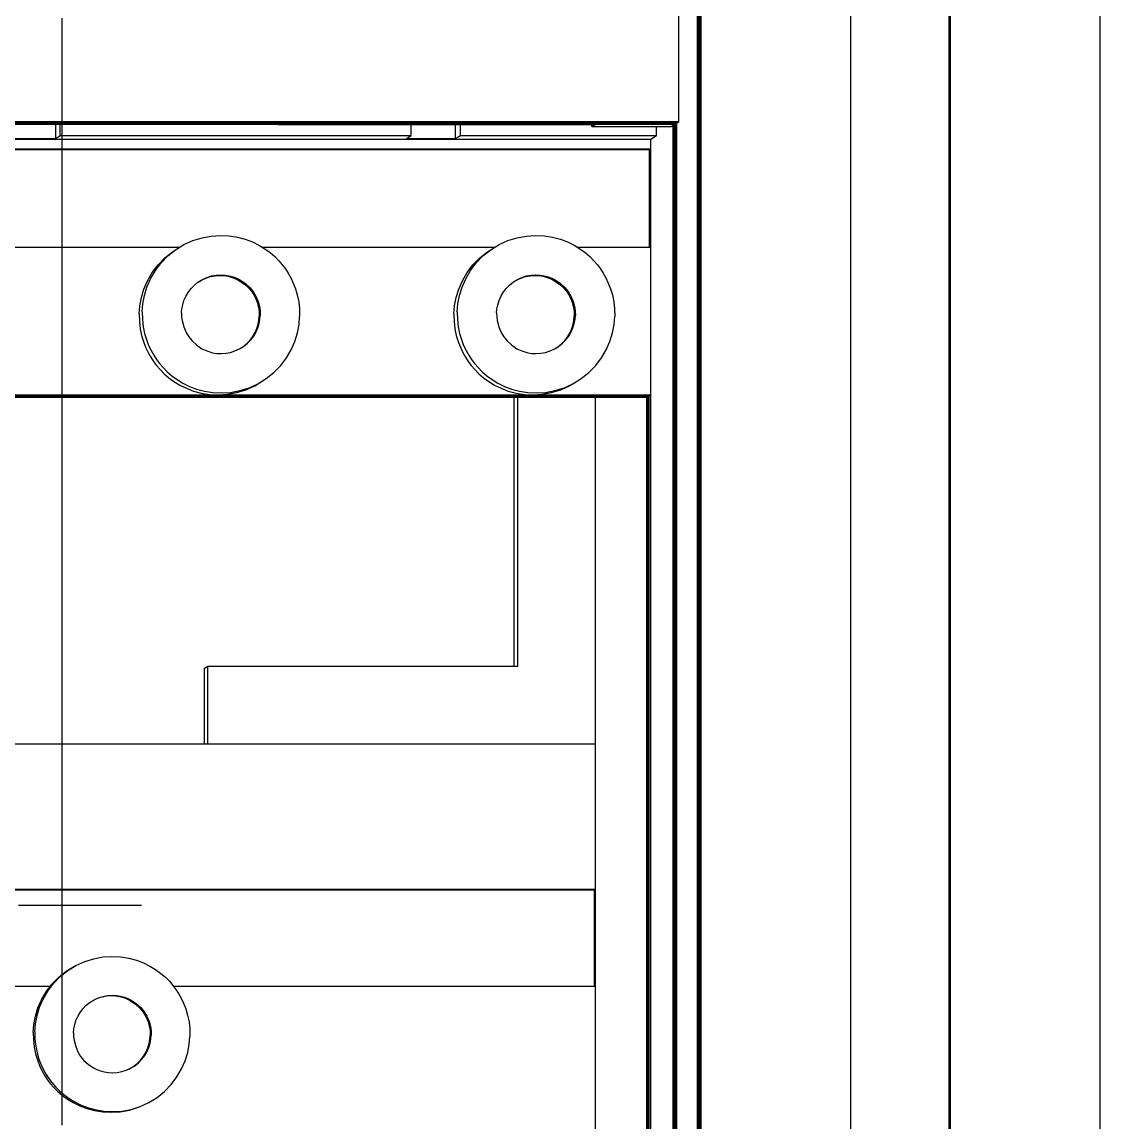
# Model space of a CAD drawing. Header units: millimetres. Extents: x -226 to 218, y -257 to 254.
# Drawn here: x 163.4 to 218.4, y 71.2 to 127.3 of the extents above; entities that cross this region are included whole.
import ezdxf

# ---------------------------------------------------------------- set-up
doc = ezdxf.new("R2010")
doc.units = ezdxf.units.MM
doc.layers.add('SKETCH', color=5, linetype='Continuous')
doc.layers.add('VISIBLE', color=7, linetype='Continuous')

msp = doc.modelspace()

# ---------------------------------------------------------------- linework, layer by layer
at = {"layer": 'SKETCH', "flags": 128}
for points in [[(165.482, 127.465), (165.482, 127.201), (165.482, 126.937), (165.482, 126.674), (165.482, 126.41), (165.482, 126.147), (165.482, 125.883), (165.482, 125.62), (165.482, 125.356), (165.482, 125.092), (165.482, 124.829), (165.482, 124.565), (165.482, 124.302), (165.482, 124.038), (165.482, 123.774), (165.482, 123.511), (165.482, 123.247), (165.482, 122.984), (165.482, 122.72), (165.482, 122.457), (165.482, 122.193), (165.482, 121.929), (165.482, 121.666), (165.482, 121.402), (165.482, 121.139), (165.482, 120.875), (165.482, 120.612), (165.482, 120.348), (165.482, 120.084), (165.482, 119.821), (165.482, 119.557), (165.482, 119.294), (165.482, 119.03), (165.482, 118.767), (165.482, 118.503), (165.482, 118.239), (165.482, 117.976), (165.482, 117.712), (165.482, 117.449), (165.482, 117.185), (165.482, 116.922), (165.482, 116.658), (165.482, 116.394), (165.482, 116.131), (165.482, 115.867), (165.482, 115.604), (165.482, 115.34), (165.482, 115.077), (165.482, 114.813), (165.482, 114.549), (165.482, 114.286), (165.482, 114.022), (165.482, 113.759), (165.482, 113.495), (165.482, 113.232), (165.482, 112.968), (165.482, 112.704), (165.482, 112.441), (165.482, 112.177), (165.482, 111.914), (165.482, 111.65), (165.482, 111.386), (165.482, 111.123), (165.482, 110.859), (165.482, 110.596), (165.482, 110.332), (165.482, 110.069), (165.482, 109.805), (165.482, 109.541), (165.482, 109.278), (165.482, 109.014), (165.482, 108.751), (165.482, 108.487), (165.482, 108.224), (165.482, 107.96), (165.482, 107.696), (165.482, 107.433), (165.482, 107.169), (165.482, 106.906), (165.482, 106.642), (165.482, 106.379), (165.482, 106.115), (165.482, 105.851), (165.482, 105.588), (165.482, 105.324), (165.482, 105.061), (165.482, 104.797), (165.482, 104.534), (165.482, 104.27), (165.482, 104.006), (165.482, 103.743), (165.482, 103.479), (165.482, 103.216), (165.482, 102.952), (165.482, 102.689), (165.482, 102.425), (165.482, 102.161), (165.482, 101.898), (165.482, 101.634), (165.482, 101.371), (165.482, 101.107), (165.482, 100.844), (165.482, 100.58), (165.482, 100.316), (165.482, 100.053), (165.482, 99.789), (165.482, 99.526), (165.482, 99.262), (165.482, 98.999), (165.482, 98.735), (165.482, 98.471), (165.482, 98.208), (165.482, 97.944), (165.482, 97.681), (165.482, 97.417), (165.482, 97.153), (165.482, 96.89), (165.482, 96.626), (165.482, 96.363), (165.482, 96.099), (165.482, 95.836), (165.482, 95.572), (165.482, 95.308), (165.482, 95.045), (165.482, 94.781), (165.482, 94.518), (165.482, 94.254), (165.482, 93.991), (165.482, 93.727), (165.482, 93.463), (165.482, 93.2), (165.482, 92.936), (165.482, 92.673), (165.482, 92.409), (165.482, 92.146), (165.482, 91.882), (165.482, 91.618), (165.482, 91.355), (165.482, 91.091), (165.482, 90.828), (165.482, 90.564), (165.482, 90.301), (165.482, 90.037), (165.482, 89.773), (165.482, 89.51), (165.482, 89.246), (165.482, 88.983), (165.482, 88.719), (165.482, 88.456), (165.482, 88.192), (165.482, 87.928), (165.482, 87.665), (165.482, 87.401), (165.482, 87.138), (165.482, 86.874), (165.482, 86.611), (165.482, 86.347), (165.482, 86.083), (165.482, 85.82), (165.482, 85.556), (165.482, 85.293), (165.482, 85.029), (165.482, 84.765), (165.482, 84.502), (165.482, 84.238), (165.482, 83.975), (165.482, 83.711), (165.482, 83.448), (165.482, 83.184), (165.482, 82.92), (165.482, 82.657), (165.482, 82.393), (165.482, 82.13), (165.482, 81.866), (165.482, 81.603), (165.482, 81.339), (165.482, 81.075), (165.482, 80.812), (165.482, 80.548), (165.482, 80.285), (165.482, 80.021), (165.482, 79.758), (165.482, 79.494), (165.482, 79.23), (165.482, 78.967), (165.482, 78.703), (165.482, 78.44), (165.482, 78.176), (165.482, 77.913), (165.482, 77.649), (165.482, 77.385), (165.482, 77.122), (165.482, 76.858), (165.482, 76.595), (165.482, 76.331), (165.482, 76.068), (165.482, 75.804), (165.482, 75.54), (165.482, 75.277), (165.482, 75.013), (165.482, 74.75), (165.482, 74.486), (165.482, 74.223), (165.482, 73.959), (165.482, 73.695), (165.482, 73.432), (165.482, 73.168), (165.482, 72.905), (165.482, 72.641), (165.482, 72.377), (165.482, 72.114), (165.482, 71.85), (165.482, 71.587), (165.482, 71.323), (165.482, 71.06)], [(163.268, 82.261), (163.477, 82.261), (163.686, 82.261), (163.895, 82.261), (164.104, 82.261), (164.313, 82.261), (164.522, 82.261), (164.731, 82.261), (164.94, 82.261), (165.149, 82.261), (165.358, 82.261), (165.567, 82.261), (165.776, 82.261), (165.985, 82.261), (166.194, 82.261), (166.403, 82.261), (166.612, 82.261), (166.821, 82.261), (167.03, 82.261), (167.239, 82.261), (167.448, 82.261), (167.657, 82.261), (167.866, 82.261), (168.075, 82.261), (168.284, 82.261), (168.493, 82.261), (168.702, 82.261), (168.911, 82.261), (169.12, 82.261), (169.329, 82.261), (169.538, 82.261)]]:
    msp.add_lwpolyline(points, dxfattribs=at)
at = {"layer": 'VISIBLE'}
for p, q in [((198.06, -241.227), (198.06, 241.227)), ((218.374, -241.227), (218.374, 241.227)), ((205.678, -239.703), (205.678, 239.703)), ((210.756, -239.703), (210.756, 239.703)), ((197.859, -233.372), (197.859, 233.372)), ((197.934, -233.52), (197.934, 233.52)), ((197.985, -233.52), (197.985, 233.52)), ((210.692, -233.538), (210.692, 233.538)), ((196.916, 122.189), (196.916, 129.763)), ((-196.916, 122.189), (196.916, 122.189)), ((196.841, 122.143), (196.916, 122.189)), ((-196.841, 122.143), (196.841, 122.143)), ((-196.792, 122.112), (196.792, 122.112)), ((-196.717, 122.066), (196.717, 122.066)), ((165.168, 121.322), (165.168, 122.066)), ((165.383, 121.48), (165.383, 122.066)), ((176.506, 122.041), (176.506, 122.066)), ((176.506, 122.041), (176.541, 122.066)), ((176.506, 122.041), (192.643, 122.041)), ((183.274, 121.48), (183.274, 122.041)), ((185.542, 121.322), (185.542, 122.041)), ((185.784, 121.48), (185.784, 122.041)), ((192.488, 121.943), (192.488, 122.041)), ((192.488, 121.943), (192.643, 122.041)), ((192.488, 121.943), (196.519, 121.943)), ((195.773, 121.48), (195.773, 121.943)), ((196.519, 121.943), (196.792, 122.112)), ((196.618, -231.909), (196.618, 122.004)), ((196.693, -231.996), (196.693, 122.05)), ((196.742, -232.055), (196.742, 122.081)), ((196.792, 122.112), (196.792, 122.143)), ((196.817, -232.143), (196.817, 122.143)), ((-187.058, 121.297), (195.479, 121.297)), ((162.661, 121.322), (165.168, 121.322)), ((165.168, 121.322), (165.383, 121.48)), ((165.383, 121.48), (183.274, 121.48)), ((183.035, 121.322), (183.274, 121.48)), ((183.035, 121.322), (185.542, 121.322)), ((185.542, 121.322), (185.784, 121.48)), ((185.784, 121.48), (195.773, 121.48)), ((195.479, 121.297), (195.773, 121.48)), ((195.479, -230.861), (195.479, 121.297)), ((-195.479, 120.796), (195.479, 120.796)), ((-195.42, 120.76), (195.42, 120.76)), ((195.42, 120.76), (195.479, 120.796)), ((195.42, 115.784), (195.42, 120.76)), ((171.699, 115.921), (172.151, 116.126)), ((171.699, 115.921), (172.151, 116.126)), ((172.151, 116.126), (172.618, 116.273)), ((172.618, 116.273), (173.089, 116.36)), ((173.089, 116.36), (173.552, 116.39)), ((173.552, 116.39), (174, 116.368)), ((174, 116.368), (174.425, 116.3)), ((174.425, 116.3), (174.822, 116.193)), ((174.822, 116.193), (175.187, 116.055)), ((175.187, 116.055), (175.52, 115.891)), ((187.753, 115.921), (188.205, 116.126)), ((187.753, 115.921), (188.205, 116.126)), ((188.205, 116.126), (188.672, 116.273)), ((188.672, 116.273), (189.142, 116.36)), ((189.142, 116.36), (189.606, 116.39)), ((189.606, 116.39), (190.054, 116.368)), ((190.054, 116.368), (190.479, 116.3)), ((190.479, 116.3), (190.876, 116.193)), ((190.876, 116.193), (191.241, 116.055)), ((191.241, 116.055), (191.574, 115.891)), ((119.708, 115.784), (171.475, 115.784)), ((170.727, 115.242), (171.118, 115.555)), ((170.727, 115.242), (171.118, 115.555)), ((170.881, 115.346), (171.272, 115.659)), ((171.118, 115.555), (171.272, 115.659)), ((171.272, 115.659), (171.699, 115.921)), ((171.272, 115.659), (171.699, 115.921)), ((175.52, 115.891), (175.819, 115.708)), ((175.695, 115.784), (187.529, 115.784)), ((175.819, 115.708), (176.086, 115.513)), ((176.086, 115.513), (176.322, 115.309)), ((186.767, 115.242), (187.157, 115.555)), ((186.767, 115.242), (187.157, 115.555)), ((186.935, 115.346), (187.326, 115.659)), ((187.157, 115.555), (187.326, 115.659)), ((187.326, 115.659), (187.753, 115.921)), ((187.326, 115.659), (187.753, 115.921)), ((191.574, 115.891), (191.873, 115.708)), ((191.749, 115.784), (195.479, 115.784)), ((191.873, 115.708), (192.14, 115.513)), ((192.14, 115.513), (192.375, 115.309)), ((170.24, 114.599), (170.535, 114.989)), ((170.381, 114.886), (170.727, 115.242)), ((170.381, 114.886), (170.727, 115.242)), ((170.535, 114.989), (170.881, 115.346)), ((176.322, 115.309), (176.528, 115.101)), ((176.528, 115.101), (176.708, 114.893)), ((176.708, 114.893), (176.864, 114.686)), ((186.294, 114.599), (186.589, 114.989)), ((186.421, 114.886), (186.767, 115.242)), ((186.421, 114.886), (186.767, 115.242)), ((186.589, 114.989), (186.935, 115.346)), ((192.375, 115.309), (192.582, 115.101)), ((192.582, 115.101), (192.762, 114.893)), ((192.762, 114.893), (192.918, 114.686)), ((169.846, 114.083), (170.086, 114.496)), ((169.999, 114.186), (170.24, 114.599)), ((170.086, 114.496), (170.381, 114.886)), ((173.05, 114.292), (173.285, 114.335)), ((173.1, 114.325), (173.335, 114.368)), ((173.285, 114.335), (173.517, 114.35)), ((173.335, 114.368), (173.567, 114.383)), ((173.517, 114.35), (173.741, 114.34)), ((173.567, 114.383), (173.791, 114.372)), ((173.741, 114.34), (173.953, 114.306)), ((173.791, 114.372), (174.003, 114.338)), ((174.003, 114.338), (174.202, 114.285)), ((176.864, 114.686), (177.006, 114.469)), ((177.006, 114.469), (177.141, 114.23)), ((185.885, 114.083), (186.126, 114.496)), ((186.053, 114.186), (186.294, 114.599)), ((186.126, 114.496), (186.421, 114.886)), ((189.1, 114.292), (189.335, 114.335)), ((189.154, 114.325), (189.389, 114.368)), ((189.335, 114.335), (189.566, 114.35)), ((189.389, 114.368), (189.621, 114.383)), ((189.566, 114.35), (189.79, 114.34)), ((189.621, 114.383), (189.844, 114.372)), ((189.79, 114.34), (190.003, 114.306)), ((189.844, 114.372), (190.057, 114.338)), ((190.057, 114.338), (190.255, 114.285)), ((192.918, 114.686), (193.06, 114.469)), ((193.06, 114.469), (193.195, 114.23)), ((169.661, 113.657), (169.846, 114.083)), ((169.814, 113.76), (169.999, 114.186)), ((172.058, 113.683), (172.231, 113.861)), ((172.058, 113.683), (172.231, 113.861)), ((172.231, 113.861), (172.427, 114.018)), ((172.231, 113.861), (172.427, 114.018)), ((172.414, 114.008), (172.591, 114.116)), ((172.414, 114.008), (172.591, 114.116)), ((172.427, 114.018), (172.64, 114.149)), ((172.591, 114.116), (172.817, 114.219)), ((172.591, 114.116), (172.817, 114.219)), ((172.64, 114.149), (172.866, 114.251)), ((172.817, 114.219), (173.05, 114.292)), ((172.817, 114.219), (173.05, 114.292)), ((172.866, 114.251), (173.1, 114.325)), ((173.953, 114.306), (174.152, 114.252)), ((174.152, 114.252), (174.335, 114.183)), ((174.202, 114.285), (174.384, 114.216)), ((174.335, 114.183), (174.501, 114.101)), ((174.384, 114.216), (174.551, 114.134)), ((174.501, 114.101), (174.784, 113.912)), ((174.551, 114.134), (174.834, 113.944)), ((174.784, 113.912), (175.005, 113.706)), ((174.834, 113.944), (175.055, 113.739)), ((177.141, 114.23), (177.267, 113.965)), ((177.267, 113.965), (177.379, 113.674)), ((185.7, 113.657), (185.885, 114.083)), ((185.868, 113.76), (186.053, 114.186)), ((188.112, 113.683), (188.285, 113.861)), ((188.112, 113.683), (188.285, 113.861)), ((188.285, 113.861), (188.481, 114.018)), ((188.285, 113.861), (188.481, 114.018)), ((188.481, 114.018), (188.694, 114.149)), ((188.481, 114.018), (188.694, 114.149)), ((188.643, 114.117), (188.866, 114.219)), ((188.643, 114.117), (188.866, 114.219)), ((188.694, 114.149), (188.92, 114.251)), ((188.866, 114.219), (189.1, 114.292)), ((188.866, 114.219), (189.1, 114.292)), ((188.92, 114.251), (189.154, 114.325)), ((190.003, 114.306), (190.201, 114.252)), ((190.201, 114.252), (190.384, 114.183)), ((190.255, 114.285), (190.438, 114.216)), ((190.384, 114.183), (190.55, 114.101)), ((190.438, 114.216), (190.605, 114.134)), ((190.55, 114.101), (190.833, 113.912)), ((190.605, 114.134), (190.888, 113.944)), ((190.833, 113.912), (191.054, 113.706)), ((190.888, 113.944), (191.109, 113.739)), ((193.195, 114.23), (193.321, 113.965)), ((193.321, 113.965), (193.433, 113.674)), ((169.45, 112.806), (169.53, 113.229)), ((169.53, 113.229), (169.661, 113.657)), ((169.603, 112.908), (169.683, 113.331)), ((169.683, 113.331), (169.814, 113.76)), ((171.698, 113.068), (171.79, 113.281)), ((171.79, 113.281), (171.911, 113.488)), ((171.911, 113.488), (172.058, 113.683)), ((171.911, 113.488), (172.058, 113.683)), ((175.005, 113.706), (175.173, 113.499)), ((175.055, 113.739), (175.223, 113.531)), ((175.173, 113.499), (175.311, 113.271)), ((175.223, 113.531), (175.361, 113.303)), ((175.311, 113.271), (175.43, 112.993)), ((175.361, 113.303), (175.48, 113.025)), ((177.379, 113.674), (177.473, 113.357)), ((177.473, 113.357), (177.544, 113.014)), ((185.49, 112.806), (185.569, 113.229)), ((185.569, 113.229), (185.7, 113.657)), ((185.657, 112.908), (185.737, 113.331)), ((185.737, 113.331), (185.868, 113.76)), ((187.752, 113.068), (187.844, 113.281)), ((187.844, 113.281), (187.964, 113.488)), ((187.964, 113.488), (188.112, 113.683)), ((187.964, 113.488), (188.112, 113.683)), ((191.054, 113.706), (191.222, 113.499)), ((191.109, 113.739), (191.277, 113.531)), ((191.222, 113.499), (191.361, 113.271)), ((191.277, 113.531), (191.415, 113.303)), ((191.361, 113.271), (191.479, 112.993)), ((191.415, 113.303), (191.534, 113.025)), ((193.433, 113.674), (193.527, 113.357)), ((193.527, 113.357), (193.598, 113.014)), ((169.417, 112.397), (169.45, 112.806)), ((169.57, 112.498), (169.603, 112.908)), ((171.592, 112.642), (171.632, 112.854)), ((171.632, 112.854), (171.698, 113.068)), ((175.43, 112.993), (175.513, 112.663)), ((175.48, 113.025), (175.563, 112.695)), ((175.513, 112.663), (175.534, 112.479)), ((175.563, 112.695), (175.584, 112.511)), ((177.544, 113.014), (177.586, 112.645)), ((185.456, 112.397), (185.49, 112.806)), ((185.624, 112.498), (185.657, 112.908)), ((187.646, 112.642), (187.686, 112.854)), ((187.686, 112.854), (187.752, 113.068)), ((191.479, 112.993), (191.562, 112.663)), ((191.534, 113.025), (191.617, 112.695)), ((191.562, 112.663), (191.583, 112.479)), ((191.617, 112.695), (191.637, 112.511)), ((193.598, 113.014), (193.64, 112.645)), ((169.417, 112.397), (169.424, 112.006)), ((169.57, 112.498), (169.577, 112.107)), ((169.577, 112.107), (169.619, 111.739)), ((171.576, 112.437), (171.592, 112.642)), ((171.576, 112.437), (171.579, 112.242)), ((171.579, 112.242), (171.6, 112.058)), ((175.52, 112.079), (175.537, 112.283)), ((175.531, 111.899), (175.571, 112.111)), ((175.534, 112.479), (175.537, 112.283)), ((175.571, 112.111), (175.587, 112.315)), ((175.584, 112.511), (175.587, 112.315)), ((177.56, 111.845), (177.593, 112.254)), ((177.586, 112.645), (177.593, 112.254)), ((185.456, 112.397), (185.463, 112.006)), ((185.624, 112.498), (185.631, 112.107)), ((185.631, 112.107), (185.673, 111.739)), ((187.629, 112.437), (187.646, 112.642)), ((187.629, 112.437), (187.633, 112.242)), ((187.633, 112.242), (187.654, 112.058)), ((191.57, 112.079), (191.586, 112.283)), ((191.583, 112.479), (191.586, 112.283)), ((191.584, 111.899), (191.624, 112.111)), ((191.624, 112.111), (191.641, 112.315)), ((191.637, 112.511), (191.641, 112.315)), ((193.613, 111.845), (193.647, 112.254)), ((193.64, 112.645), (193.647, 112.254)), ((169.424, 112.006), (169.466, 111.638)), ((169.466, 111.638), (169.537, 111.295)), ((169.619, 111.739), (169.69, 111.396)), ((171.6, 112.058), (171.683, 111.728)), ((171.683, 111.728), (171.802, 111.45)), ((175.323, 111.44), (175.415, 111.653)), ((175.373, 111.472), (175.465, 111.685)), ((175.415, 111.653), (175.48, 111.867)), ((175.465, 111.685), (175.531, 111.899)), ((175.48, 111.867), (175.52, 112.079)), ((177.48, 111.422), (177.56, 111.845)), ((185.463, 112.006), (185.505, 111.638)), ((185.505, 111.638), (185.576, 111.295)), ((185.673, 111.739), (185.744, 111.396)), ((187.654, 112.058), (187.736, 111.728)), ((187.736, 111.728), (187.855, 111.45)), ((191.372, 111.44), (191.464, 111.653)), ((191.426, 111.472), (191.519, 111.685)), ((191.464, 111.653), (191.53, 111.867)), ((191.519, 111.685), (191.584, 111.899)), ((191.53, 111.867), (191.57, 112.079)), ((193.534, 111.422), (193.613, 111.845)), ((169.537, 111.295), (169.631, 110.978)), ((169.631, 110.978), (169.743, 110.688)), ((169.69, 111.396), (169.784, 111.079)), ((169.784, 111.079), (169.896, 110.788)), ((171.802, 111.45), (171.94, 111.222)), ((171.94, 111.222), (172.108, 111.014)), ((172.108, 111.014), (172.329, 110.808)), ((174.882, 110.86), (175.055, 111.038)), ((174.882, 110.86), (175.055, 111.038)), ((174.932, 110.892), (175.105, 111.07)), ((175.055, 111.038), (175.202, 111.233)), ((175.055, 111.038), (175.202, 111.233)), ((175.105, 111.07), (175.252, 111.265)), ((175.202, 111.233), (175.323, 111.44)), ((175.202, 111.233), (175.323, 111.44)), ((175.252, 111.265), (175.373, 111.472)), ((177.164, 110.567), (177.349, 110.993)), ((177.349, 110.993), (177.48, 111.422)), ((185.576, 111.295), (185.67, 110.978)), ((185.67, 110.978), (185.782, 110.688)), ((185.744, 111.396), (185.837, 111.079)), ((185.837, 111.079), (185.95, 110.788)), ((187.855, 111.45), (187.994, 111.222)), ((187.994, 111.222), (188.162, 111.014)), ((188.162, 111.014), (188.383, 110.808)), ((190.931, 110.86), (191.104, 111.038)), ((190.931, 110.86), (191.104, 111.038)), ((190.985, 110.892), (191.158, 111.07)), ((191.104, 111.038), (191.251, 111.233)), ((191.104, 111.038), (191.251, 111.233)), ((191.158, 111.07), (191.306, 111.265)), ((191.251, 111.233), (191.372, 111.44)), ((191.251, 111.233), (191.372, 111.44)), ((191.306, 111.265), (191.426, 111.472)), ((193.218, 110.567), (193.403, 110.993)), ((193.403, 110.993), (193.534, 111.422)), ((169.743, 110.688), (169.868, 110.424)), ((169.868, 110.424), (170.003, 110.184)), ((169.896, 110.788), (170.022, 110.523)), ((170.022, 110.523), (170.157, 110.283)), ((172.329, 110.808), (172.612, 110.619)), ((172.612, 110.619), (172.779, 110.537)), ((172.779, 110.537), (172.961, 110.468)), ((172.961, 110.468), (173.16, 110.415)), ((173.16, 110.415), (173.372, 110.381)), ((173.828, 110.385), (174.063, 110.428)), ((173.828, 110.385), (174.063, 110.428)), ((174.063, 110.428), (174.297, 110.501)), ((174.063, 110.428), (174.297, 110.501)), ((174.297, 110.501), (174.523, 110.604)), ((174.297, 110.501), (174.523, 110.604)), ((174.523, 110.604), (174.736, 110.735)), ((174.523, 110.604), (174.736, 110.735)), ((174.691, 110.708), (174.882, 110.86)), ((174.736, 110.735), (174.932, 110.892)), ((176.923, 110.154), (177.164, 110.567)), ((185.782, 110.688), (185.907, 110.424)), ((185.907, 110.424), (186.043, 110.184)), ((185.95, 110.788), (186.075, 110.523)), ((186.075, 110.523), (186.211, 110.283)), ((188.383, 110.808), (188.666, 110.619)), ((188.666, 110.619), (188.832, 110.537)), ((188.832, 110.537), (189.015, 110.468)), ((189.015, 110.468), (189.214, 110.415)), ((189.214, 110.415), (189.426, 110.381)), ((189.882, 110.385), (190.117, 110.428)), ((189.882, 110.385), (190.117, 110.428)), ((190.117, 110.428), (190.35, 110.501)), ((190.117, 110.428), (190.35, 110.501)), ((190.35, 110.501), (190.577, 110.604)), ((190.35, 110.501), (190.577, 110.604)), ((190.565, 110.599), (190.735, 110.704)), ((190.565, 110.599), (190.735, 110.704)), ((190.577, 110.604), (190.79, 110.735)), ((190.735, 110.704), (190.931, 110.86)), ((190.79, 110.735), (190.985, 110.892)), ((192.977, 110.154), (193.218, 110.567)), ((170.003, 110.184), (170.145, 109.968)), ((170.145, 109.968), (170.301, 109.761)), ((170.157, 110.283), (170.299, 110.067)), ((170.299, 110.067), (170.455, 109.86)), ((170.455, 109.86), (170.635, 109.652)), ((173.372, 110.381), (173.596, 110.37)), ((173.596, 110.37), (173.828, 110.385)), ((176.628, 109.763), (176.923, 110.154)), ((186.043, 110.184), (186.185, 109.968)), ((186.185, 109.968), (186.34, 109.761)), ((186.211, 110.283), (186.353, 110.067)), ((186.353, 110.067), (186.508, 109.86)), ((186.508, 109.86), (186.688, 109.652)), ((189.426, 110.381), (189.65, 110.37)), ((189.65, 110.37), (189.882, 110.385)), ((192.682, 109.763), (192.977, 110.154)), ((170.301, 109.761), (170.481, 109.553)), ((170.481, 109.553), (170.687, 109.345)), ((170.635, 109.652), (170.841, 109.444)), ((170.687, 109.345), (170.923, 109.142)), ((170.841, 109.444), (171.077, 109.24)), ((175.891, 109.094), (176.282, 109.407)), ((176.282, 109.407), (176.628, 109.763)), ((176.282, 109.407), (176.628, 109.763)), ((186.34, 109.761), (186.52, 109.553)), ((186.52, 109.553), (186.726, 109.345)), ((186.688, 109.652), (186.895, 109.444)), ((186.726, 109.345), (186.962, 109.142)), ((186.895, 109.444), (187.131, 109.24)), ((191.945, 109.094), (192.335, 109.407)), ((192.335, 109.407), (192.682, 109.763)), ((192.335, 109.407), (192.682, 109.763)), ((170.923, 109.142), (171.189, 108.946)), ((171.077, 109.24), (171.344, 109.045)), ((171.189, 108.946), (171.488, 108.764)), ((171.344, 109.045), (171.643, 108.862)), ((171.488, 108.764), (171.82, 108.6)), ((171.643, 108.862), (171.976, 108.698)), ((174.854, 108.529), (175.306, 108.734)), ((174.854, 108.529), (175.306, 108.734)), ((175.012, 108.627), (175.464, 108.832)), ((175.306, 108.734), (175.732, 108.996)), ((175.306, 108.734), (175.732, 108.996)), ((175.464, 108.832), (175.891, 109.094)), ((175.732, 108.996), (175.891, 109.094)), ((186.962, 109.142), (187.228, 108.946)), ((187.131, 109.24), (187.397, 109.045)), ((187.228, 108.946), (187.527, 108.764)), ((187.397, 109.045), (187.697, 108.862)), ((187.527, 108.764), (187.86, 108.6)), ((187.697, 108.862), (188.029, 108.698)), ((190.893, 108.529), (191.345, 108.734)), ((190.893, 108.529), (191.345, 108.734)), ((191.066, 108.627), (191.518, 108.832)), ((191.345, 108.734), (191.361, 108.743)), ((191.361, 108.743), (191.502, 108.823)), ((191.502, 108.823), (191.518, 108.832)), ((191.518, 108.832), (191.945, 109.094)), ((191.518, 108.832), (191.945, 109.094)), ((-195.479, 108.265), (195.479, 108.265)), ((-195.405, 108.225), (195.405, 108.225)), ((-195.357, 108.197), (195.357, 108.197)), ((171.82, 108.6), (172.186, 108.462)), ((171.976, 108.698), (172.341, 108.559)), ((172.186, 108.462), (172.582, 108.355)), ((172.341, 108.559), (172.738, 108.453)), ((172.582, 108.355), (173.007, 108.287)), ((172.738, 108.453), (173.163, 108.385)), ((173.007, 108.287), (173.454, 108.265)), ((173.163, 108.385), (173.611, 108.363)), ((173.454, 108.265), (173.917, 108.296)), ((173.611, 108.363), (174.074, 108.393)), ((173.917, 108.296), (174.387, 108.382)), ((174.074, 108.393), (174.545, 108.48)), ((174.387, 108.382), (174.854, 108.529)), ((174.545, 108.48), (175.012, 108.627)), ((187.86, 108.6), (188.225, 108.462)), ((188.029, 108.698), (188.395, 108.559)), ((188.225, 108.462), (188.622, 108.355)), ((188.395, 108.559), (188.792, 108.453)), ((188.622, 108.355), (189.046, 108.287)), ((188.792, 108.453), (189.217, 108.385)), ((189.046, 108.287), (189.494, 108.265)), ((189.217, 108.385), (189.665, 108.363)), ((189.494, 108.265), (189.957, 108.296)), ((189.665, 108.363), (190.128, 108.393)), ((189.957, 108.296), (190.427, 108.382)), ((190.128, 108.393), (190.599, 108.48)), ((190.427, 108.382), (190.893, 108.529)), ((190.599, 108.48), (191.066, 108.627)), ((195.283, 108.157), (195.357, 108.197)), ((195.357, 7.017), (195.357, 108.225)), ((195.405, 108.225), (195.479, 108.265)), ((195.405, 7.017), (195.405, 108.225)), ((-195.283, 108.157), (195.283, 108.157)), ((188.53, 94.437), (188.53, 108.157)), ((188.717, 94.437), (188.717, 108.157)), ((192.669, 7.017), (192.669, 108.157)), ((195.283, 7.017), (195.283, 108.157)), ((172.737, 94.344), (172.908, 94.437)), ((172.737, 90.485), (172.737, 94.344)), ((172.908, 90.485), (172.908, 94.437)), ((172.908, 94.437), (188.717, 94.437)), ((-192.669, 90.485), (192.669, 90.485)), ((-192.669, 83.075), (192.669, 83.075)), ((-192.612, 83.05), (192.612, 83.05)), ((192.612, 83.05), (192.669, 83.075)), ((192.612, 78.135), (192.612, 83.05)), ((167.101, 79.54), (167.565, 79.626)), ((167.565, 79.626), (168.022, 79.656)), ((168.022, 79.656), (168.463, 79.634)), ((168.463, 79.634), (168.882, 79.568)), ((165.693, 78.897), (166.114, 79.155)), ((165.693, 78.897), (166.114, 79.155)), ((165.775, 78.936), (166.196, 79.194)), ((166.114, 79.155), (166.125, 79.16)), ((166.125, 79.16), (166.184, 79.188)), ((166.184, 79.188), (166.196, 79.194)), ((166.196, 79.194), (166.641, 79.396)), ((166.196, 79.194), (166.641, 79.396)), ((166.641, 79.396), (167.101, 79.54)), ((168.882, 79.568), (169.273, 79.462)), ((169.273, 79.462), (169.633, 79.326)), ((169.633, 79.326), (169.961, 79.164)), ((169.961, 79.164), (170.255, 78.984)), ((164.968, 78.238), (165.309, 78.589)), ((164.968, 78.238), (165.309, 78.589)), ((165.049, 78.276), (165.39, 78.627)), ((165.309, 78.589), (165.693, 78.897)), ((165.309, 78.589), (165.693, 78.897)), ((165.39, 78.627), (165.775, 78.936)), ((170.255, 78.984), (170.518, 78.792)), ((170.518, 78.792), (170.75, 78.591)), ((170.75, 78.591), (170.954, 78.386)), ((131.625, 78.135), (164.89, 78.135)), ((164.677, 77.853), (164.968, 78.238)), ((164.758, 77.892), (165.049, 78.276)), ((170.954, 78.386), (171.131, 78.181)), ((171.131, 78.181), (171.285, 77.977)), ((171.166, 78.135), (192.669, 78.135)), ((171.285, 77.977), (171.424, 77.764)), ((164.258, 77.027), (164.44, 77.446)), ((164.339, 77.065), (164.521, 77.485)), ((164.44, 77.446), (164.677, 77.853)), ((164.521, 77.485), (164.758, 77.892)), ((166.913, 77.319), (167.123, 77.448)), ((166.913, 77.319), (167.123, 77.448)), ((167.12, 77.446), (167.299, 77.527)), ((167.12, 77.446), (167.299, 77.527)), ((167.123, 77.448), (167.346, 77.549)), ((167.299, 77.527), (167.529, 77.599)), ((167.299, 77.527), (167.529, 77.599)), ((167.346, 77.549), (167.576, 77.621)), ((167.529, 77.599), (167.761, 77.642)), ((167.576, 77.621), (167.808, 77.664)), ((167.761, 77.642), (167.989, 77.657)), ((167.808, 77.664), (168.036, 77.679)), ((167.989, 77.657), (168.209, 77.646)), ((168.036, 77.679), (168.257, 77.668)), ((168.209, 77.646), (168.419, 77.613)), ((168.257, 77.668), (168.466, 77.635)), ((168.419, 77.613), (168.614, 77.56)), ((168.466, 77.635), (168.662, 77.582)), ((168.614, 77.56), (168.794, 77.492)), ((168.662, 77.582), (168.842, 77.514)), ((168.794, 77.492), (168.958, 77.411)), ((168.842, 77.514), (169.006, 77.433)), ((168.958, 77.411), (169.237, 77.225)), ((169.006, 77.433), (169.284, 77.247)), ((171.424, 77.764), (171.558, 77.528)), ((171.558, 77.528), (171.682, 77.267)), ((164.129, 76.604), (164.258, 77.027)), ((164.21, 76.642), (164.339, 77.065)), ((166.286, 76.593), (166.404, 76.797)), ((166.404, 76.797), (166.55, 76.989)), ((166.404, 76.797), (166.55, 76.989)), ((166.55, 76.989), (166.721, 77.165)), ((166.55, 76.989), (166.721, 77.165)), ((166.721, 77.165), (166.913, 77.319)), ((166.721, 77.165), (166.913, 77.319)), ((169.237, 77.225), (169.455, 77.022)), ((169.284, 77.247), (169.502, 77.044)), ((169.455, 77.022), (169.62, 76.818)), ((169.502, 77.044), (169.668, 76.839)), ((169.62, 76.818), (169.756, 76.593)), ((169.668, 76.839), (169.804, 76.615)), ((171.682, 77.267), (171.792, 76.981)), ((171.792, 76.981), (171.885, 76.668)), ((164.05, 76.188), (164.129, 76.604)), ((164.098, 75.822), (164.131, 76.226)), ((164.131, 76.226), (164.21, 76.642)), ((166.13, 76.172), (166.195, 76.383)), ((166.195, 76.383), (166.286, 76.593)), ((169.756, 76.593), (169.874, 76.32)), ((169.804, 76.615), (169.921, 76.341)), ((169.874, 76.32), (169.955, 75.994)), ((169.921, 76.341), (170.003, 76.016)), ((171.885, 76.668), (171.955, 76.33)), ((171.955, 76.33), (171.996, 75.967)), ((164.017, 75.785), (164.05, 76.188)), ((164.017, 75.785), (164.024, 75.4)), ((164.098, 75.822), (164.105, 75.437)), ((166.074, 75.762), (166.091, 75.964)), ((166.074, 75.762), (166.078, 75.569)), ((166.091, 75.964), (166.13, 76.172)), ((169.955, 75.994), (169.975, 75.813)), ((169.975, 75.813), (169.979, 75.62)), ((170.003, 76.016), (170.023, 75.834)), ((170.023, 75.834), (170.027, 75.642)), ((171.996, 75.967), (172.003, 75.582)), ((164.024, 75.4), (164.066, 75.037)), ((164.105, 75.437), (164.147, 75.074)), ((166.078, 75.569), (166.099, 75.388)), ((166.099, 75.388), (166.18, 75.063)), ((169.859, 74.999), (169.923, 75.21)), ((169.907, 75.02), (169.971, 75.232)), ((169.923, 75.21), (169.962, 75.419)), ((169.962, 75.419), (169.979, 75.62)), ((169.971, 75.232), (170.01, 75.44)), ((170.01, 75.44), (170.027, 75.642)), ((171.891, 74.761), (171.97, 75.178)), ((171.97, 75.178), (172.003, 75.582)), ((164.066, 75.037), (164.135, 74.699)), ((164.135, 74.699), (164.228, 74.386)), ((164.147, 75.074), (164.216, 74.736)), ((164.216, 74.736), (164.309, 74.423)), ((166.18, 75.063), (166.297, 74.789)), ((166.297, 74.789), (166.434, 74.564)), ((166.434, 74.564), (166.599, 74.36)), ((169.503, 74.394), (169.649, 74.586)), ((169.503, 74.394), (169.649, 74.586)), ((169.551, 74.415), (169.697, 74.607)), ((169.649, 74.586), (169.767, 74.789)), ((169.649, 74.586), (169.767, 74.789)), ((169.697, 74.607), (169.815, 74.81)), ((169.767, 74.789), (169.859, 74.999)), ((169.815, 74.81), (169.907, 75.02)), ((171.762, 74.339), (171.891, 74.761)), ((164.228, 74.386), (164.338, 74.1)), ((164.309, 74.423), (164.419, 74.137)), ((164.338, 74.1), (164.462, 73.84)), ((164.419, 74.137), (164.543, 73.876)), ((166.599, 74.36), (166.817, 74.157)), ((166.817, 74.157), (167.096, 73.971)), ((168.93, 73.935), (169.141, 74.064)), ((168.93, 73.935), (169.141, 74.064)), ((168.978, 73.956), (169.188, 74.085)), ((169.141, 74.064), (169.333, 74.218)), ((169.188, 74.085), (169.381, 74.239)), ((169.333, 74.218), (169.503, 74.394)), ((169.333, 74.218), (169.503, 74.394)), ((169.381, 74.239), (169.551, 74.415)), ((171.58, 73.919), (171.762, 74.339)), ((164.462, 73.84), (164.595, 73.603)), ((164.543, 73.876), (164.677, 73.64)), ((164.595, 73.603), (164.735, 73.39)), ((164.677, 73.64), (164.817, 73.427)), ((164.817, 73.427), (164.97, 73.223)), ((167.096, 73.971), (167.259, 73.89)), ((167.259, 73.89), (167.44, 73.822)), ((167.44, 73.822), (167.635, 73.769)), ((167.635, 73.769), (167.845, 73.736)), ((167.845, 73.736), (168.065, 73.725)), ((168.065, 73.725), (168.293, 73.74)), ((168.293, 73.74), (168.525, 73.783)), ((168.293, 73.74), (168.525, 73.783)), ((168.525, 73.783), (168.755, 73.855)), ((168.525, 73.783), (168.755, 73.855)), ((168.75, 73.853), (168.93, 73.935)), ((168.75, 73.853), (168.93, 73.935)), ((168.755, 73.855), (168.978, 73.956)), ((171.052, 73.127), (171.343, 73.512)), ((171.343, 73.512), (171.58, 73.919)), ((164.735, 73.39), (164.889, 73.187)), ((164.889, 73.187), (165.066, 72.981)), ((164.97, 73.223), (165.147, 73.017)), ((165.066, 72.981), (165.269, 72.777)), ((165.147, 73.017), (165.351, 72.813)), ((170.711, 72.776), (171.052, 73.127)), ((170.711, 72.776), (171.052, 73.127)), ((165.269, 72.777), (165.501, 72.576)), ((165.351, 72.813), (165.583, 72.612)), ((165.501, 72.576), (165.764, 72.384)), ((165.583, 72.612), (165.846, 72.419)), ((165.764, 72.384), (166.059, 72.204)), ((165.846, 72.419), (166.141, 72.24)), ((169.905, 72.21), (170.326, 72.468)), ((169.905, 72.21), (170.326, 72.468)), ((170.326, 72.468), (170.711, 72.776)), ((166.059, 72.204), (166.386, 72.042)), ((166.141, 72.24), (166.468, 72.078)), ((166.386, 72.042), (166.746, 71.906)), ((166.468, 72.078), (166.829, 71.941)), ((166.746, 71.906), (167.137, 71.801)), ((166.829, 71.941), (167.22, 71.836)), ((167.137, 71.801), (167.556, 71.734)), ((167.22, 71.836), (167.638, 71.769)), ((167.638, 71.769), (168.08, 71.748)), ((167.997, 71.712), (168.453, 71.742)), ((168.08, 71.748), (168.536, 71.778)), ((168.453, 71.742), (168.916, 71.828)), ((168.536, 71.778), (169, 71.863)), ((168.916, 71.828), (169.376, 71.972)), ((169, 71.863), (169.46, 72.007)), ((169.376, 71.972), (169.388, 71.977)), ((169.388, 71.977), (169.46, 72.007)), ((169.46, 72.007), (169.905, 72.21)), ((169.46, 72.007), (169.905, 72.21)), ((167.556, 71.734), (167.997, 71.712))]:
    msp.add_line(p, q, dxfattribs=at)

doc.saveas('drawing.dxf')
